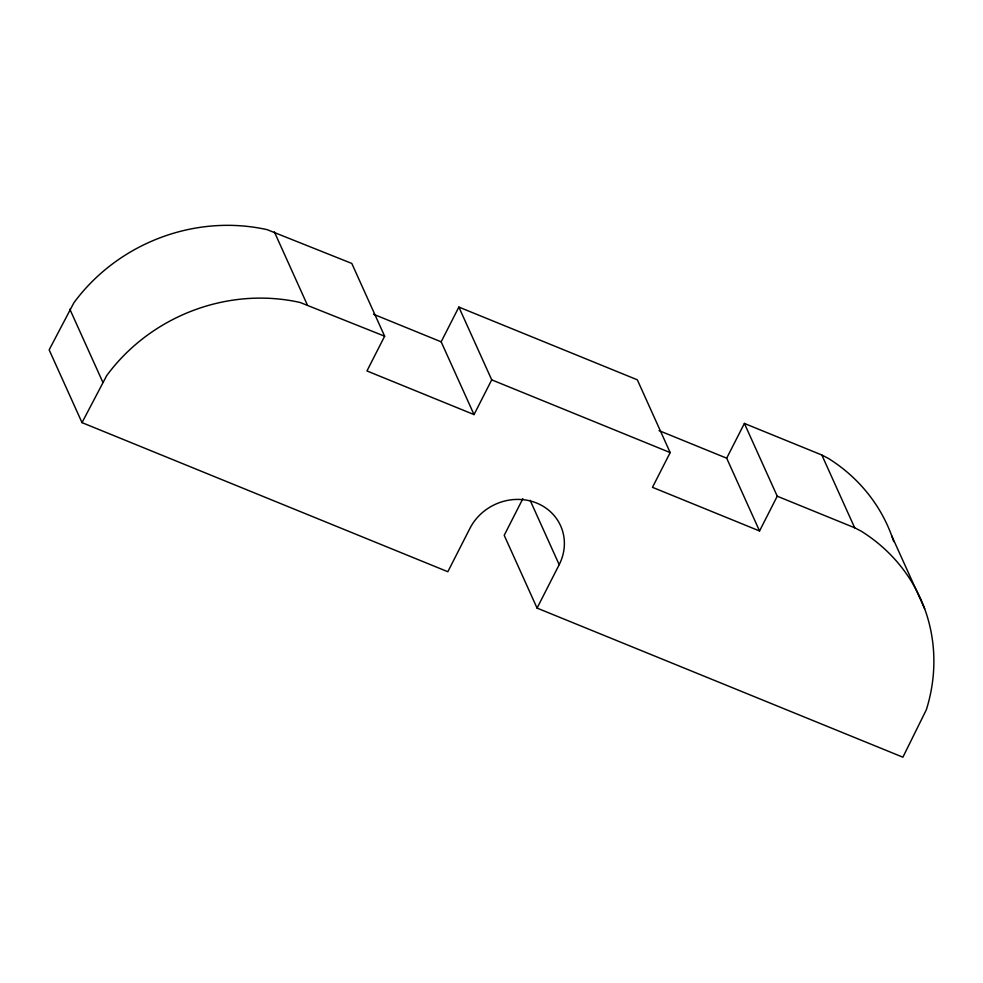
<?xml version="1.0" encoding="UTF-8"?>
<svg xmlns="http://www.w3.org/2000/svg" width="983" height="983" viewBox="0 0 983 983"><rect width="100%" height="100%" fill="white"/><g stroke="black" fill="none" stroke-linecap="round" stroke-linejoin="round"><path stroke-width="1.47" d="M474.027 414.593L441.158 341.814L458.864 307.077L491.721 379.856L474.027 414.593L366.954 370.947L384.648 336.211L351.791 263.432L267.241 229.69A178.439 163.891 -24.3 0 0 73.848 302.838L49.15 349.85L82.007 422.629L447.843 571.725L469.96 528.301A50.465 46.348 -24.3 0 1 536.706 503.063A50.465 46.348 -24.3 0 1 559.192 564.672L537.062 608.096L902.898 757.193L926.367 709.689A178.439 163.891 -24.3 0 0 861.194 531.164L854.682 527.785L777.246 496.218L744.389 423.44L726.683 458.189L759.552 530.967L777.246 496.218M82.007 422.629L106.705 375.617A178.439 163.891 -24.3 0 1 300.098 302.469L384.648 336.211M522.87 498.676L504.205 535.317L537.062 608.096M458.864 307.077L637.316 379.807L670.173 452.585L652.479 487.322L759.552 530.967M744.389 423.44L821.825 455.006L828.325 458.385A178.439 163.891 -24.3 0 1 893.719 541.596M373.54 314.253L441.158 341.814M659.065 430.628L726.683 458.189M491.721 379.856L670.173 452.585M891.79 535.968L924.659 608.747M821.825 455.006L854.682 527.785M530.12 500.286L559.192 564.672M274.355 231.877L307.212 304.656M69.854 309.215L102.711 381.994"/></g></svg>
